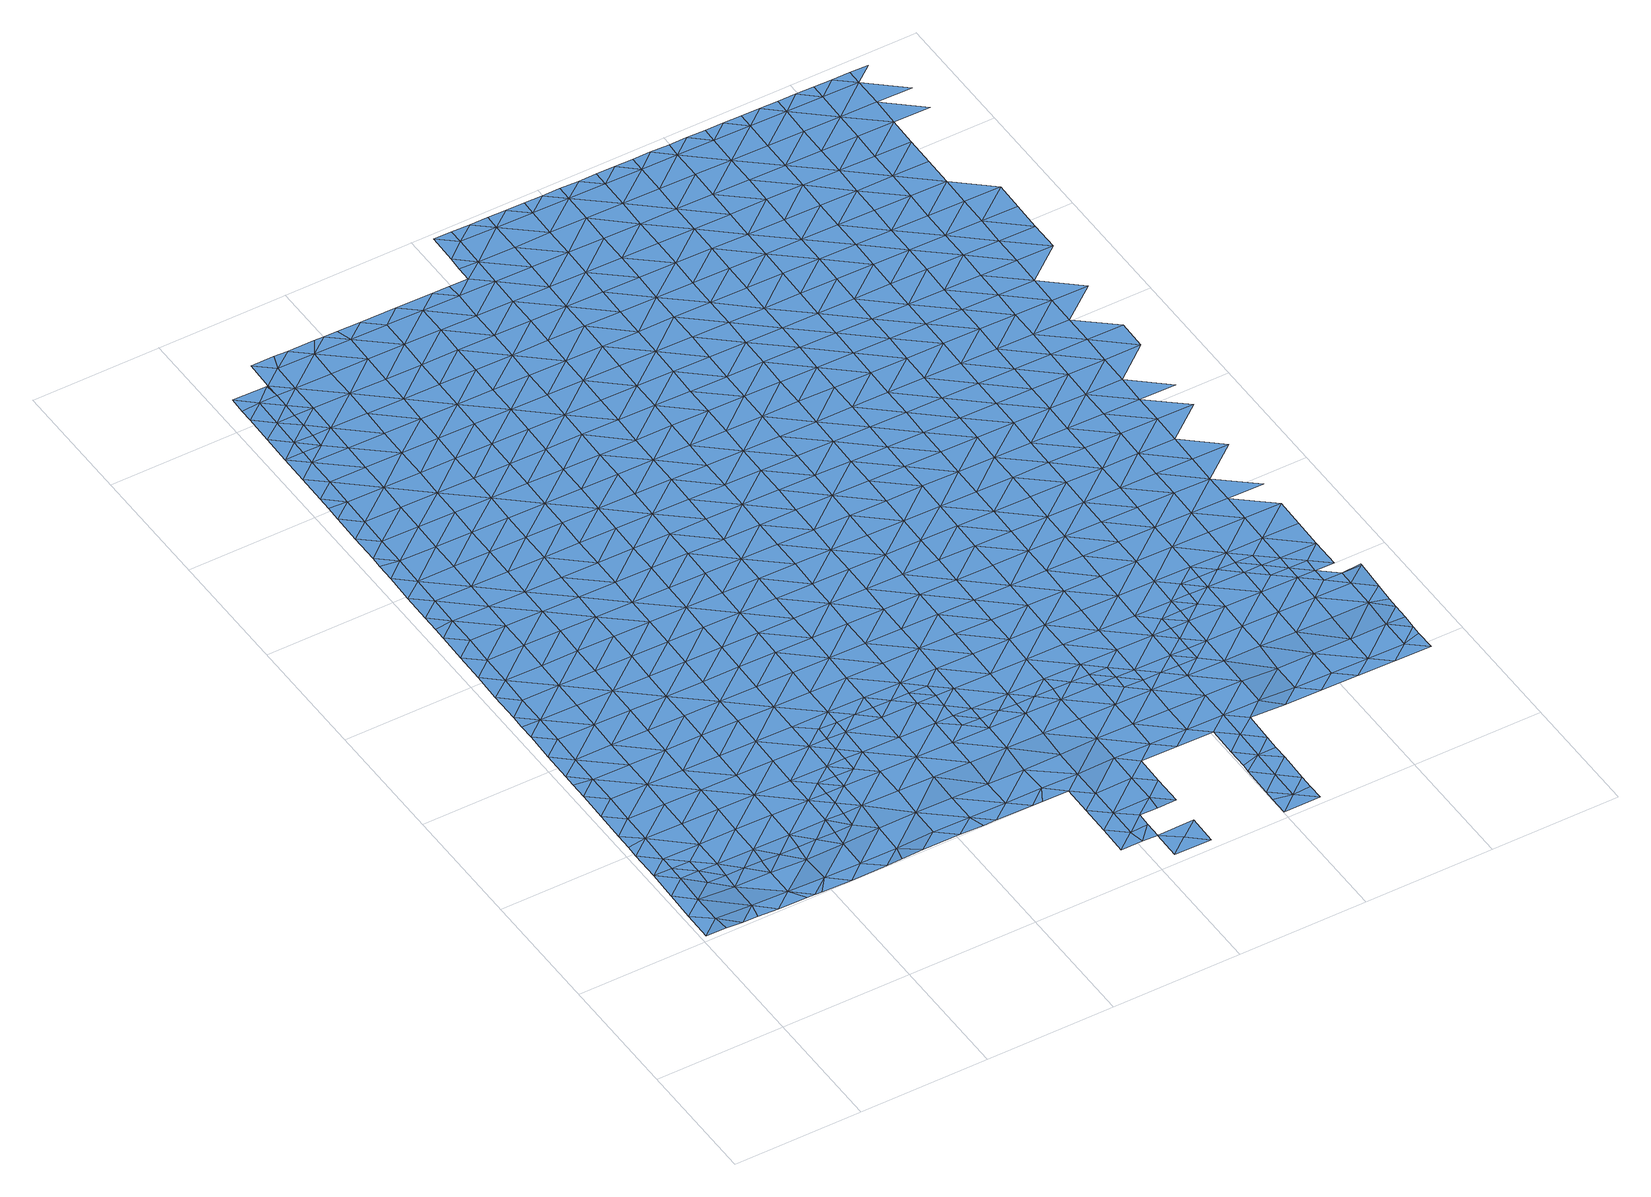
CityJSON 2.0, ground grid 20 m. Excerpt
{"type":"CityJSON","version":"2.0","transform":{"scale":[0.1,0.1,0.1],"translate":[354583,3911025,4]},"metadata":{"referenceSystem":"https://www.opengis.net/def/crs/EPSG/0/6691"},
"CityObjects":{
"waterbody1":{"type":"WaterBody","attributes":{"name":"7","class":"1140","function":"1","WaterBodyRiverFloodingRiskAttribute.description":"4","WaterBodyRiverFloodingRiskAttribute.rankOrg":"2","WaterBodyRiverFloodingRiskAttribute.adminType":"2","WaterBodyRiverFloodingRiskAttribute.scale":"L2"},"geometry":[{"type":"MultiSurface","lod":"1","boundaries":[[[0,1,2]],[[1,3,2]],[[4,5,0]],[[5,4,6]],[[0,2,4]],[[3,7,2]],[[4,8,6]],[[9,6,8]],[[10,11,12]],[[13,4,2]],[[7,13,2]],[[8,14,9]],[[12,15,7]],[[9,14,16]],[[12,11,15]],[[15,13,7]],[[14,17,16]],[[13,18,4]],[[4,19,8]],[[20,17,21]],[[20,16,17]],[[11,22,15]],[[18,19,4]],[[21,23,24]],[[8,25,14]],[[23,21,17]],[[14,25,17]],[[23,26,24]],[[15,27,13]],[[28,24,26]],[[25,8,19]],[[15,22,29]],[[17,30,23]],[[13,31,18]],[[32,33,34]],[[33,28,26]],[[32,28,33]],[[22,35,29]],[[15,29,27]],[[18,36,19]],[[17,25,30]],[[34,37,38]],[[30,39,23]],[[23,40,26]],[[35,41,29]],[[36,25,19]],[[34,33,37]],[[40,33,26]],[[13,27,31]],[[42,43,38]],[[41,44,29]],[[38,37,42]],[[40,23,39]],[[18,31,36]],[[29,45,27]],[[46,37,33]],[[25,47,30]],[[44,45,29]],[[48,43,49]],[[43,42,49]],[[50,25,36]],[[51,33,40]],[[27,52,31]],[[44,41,53]],[[54,48,49]],[[55,48,54]],[[39,30,47]],[[42,37,46]],[[31,52,36]],[[25,50,47]],[[55,56,57]],[[33,51,46]],[[54,56,55]],[[57,56,58]],[[53,59,44]],[[27,45,52]],[[36,60,50]],[[61,42,46]],[[39,47,62]],[[40,39,63]],[[58,64,65]],[[49,42,66]],[[63,67,40]],[[58,56,64]],[[66,68,49]],[[69,47,50]],[[39,62,63]],[[51,67,46]],[[36,52,60]],[[42,61,66]],[[60,70,50]],[[51,40,67]],[[65,71,72]],[[54,49,68]],[[73,74,44]],[[71,65,64]],[[44,59,73]],[[70,69,50]],[[45,74,52]],[[56,54,68]],[[75,64,56]],[[45,44,74]],[[72,76,77]],[[67,78,46]],[[46,79,61]],[[59,80,73]],[[77,76,81]],[[72,71,76]],[[52,82,60]],[[75,56,68]],[[62,47,83]],[[62,84,63]],[[64,85,71]],[[61,86,66]],[[75,85,64]],[[80,87,73]],[[83,47,69]],[[79,46,78]],[[88,81,89]],[[81,76,89]],[[63,84,67]],[[52,74,90]],[[91,92,88]],[[89,91,88]],[[93,94,73]],[[73,94,74]],[[66,95,68]],[[73,87,93]],[[52,90,82]],[[86,61,79]],[[62,83,84]],[[70,60,96]],[[97,98,92]],[[94,99,74]],[[70,100,69]],[[101,90,74]],[[68,95,75]],[[67,102,78]],[[91,97,92]],[[99,101,74]],[[71,85,103]],[[76,71,104]],[[96,60,82]],[[98,97,105]],[[106,85,75]],[[66,86,95]],[[69,107,83]],[[67,84,108]],[[71,103,104]],[[109,110,105]],[[97,109,105]],[[89,76,111]],[[102,112,78]],[[70,96,100]],[[67,108,102]],[[111,76,104]],[[113,90,101]],[[90,114,82]],[[106,75,95]],[[79,78,112]],[[115,116,110]],[[79,117,86]],[[109,115,110]],[[106,118,85]],[[85,119,103]],[[113,114,90]],[[91,89,120]],[[107,69,100]],[[84,83,107]],[[82,114,96]],[[117,95,86]],[[121,113,101]],[[120,89,111]],[[97,122,109]],[[97,91,122]],[[123,116,115]],[[124,125,84]],[[117,79,112]],[[126,100,96]],[[124,84,107]],[[122,91,120]],[[114,127,96]],[[85,118,119]],[[108,84,125]],[[104,103,128]],[[121,129,113]],[[104,130,111]],[[115,131,123]],[[106,95,132]],[[128,103,119]],[[128,130,104]],[[132,95,117]],[[115,109,133]],[[129,134,113]],[[135,114,113]],[[102,108,136]],[[134,135,113]],[[137,131,115]],[[111,138,120]],[[109,122,133]],[[107,100,126]],[[133,137,115]],[[136,139,102]],[[96,127,126]],[[140,141,106]],[[108,125,136]],[[112,139,117]],[[135,142,114]],[[107,143,124]],[[112,102,139]],[[106,132,140]],[[118,106,141]],[[142,144,114]],[[118,145,119]],[[127,114,144]],[[146,132,117]],[[147,125,124]],[[138,111,130]],[[122,120,138]],[[107,126,148]],[[137,149,131]],[[122,150,133]],[[143,107,148]],[[151,131,149]],[[127,152,126]],[[145,153,119]],[[154,136,125]],[[146,117,139]],[[155,151,149]],[[118,141,145]],[[156,130,128]],[[128,119,153]],[[122,138,157]],[[127,144,152]],[[158,155,159]],[[140,132,160]],[[124,143,147]],[[153,156,128]],[[161,139,136]],[[160,132,146]],[[155,149,159]],[[162,158,159]],[[137,133,150]],[[140,163,141]],[[164,149,137]],[[165,166,162]],[[130,156,138]],[[122,157,150]],[[152,144,167]],[[165,168,166]],[[154,125,147]],[[161,146,139]],[[126,152,169]],[[162,159,165]],[[148,126,170]],[[148,171,143]],[[140,160,163]],[[164,137,150]],[[141,172,145]],[[165,173,168]],[[156,174,138]],[[167,175,152]],[[170,126,169]],[[136,154,161]],[[176,168,173]],[[177,160,146]],[[143,178,147]],[[161,179,146]],[[141,163,180]],[[181,149,164]],[[159,182,165]],[[157,138,183]],[[157,184,150]],[[159,149,182]],[[148,170,171]],[[185,156,153]],[[183,138,174]],[[186,152,175]],[[152,187,169]],[[141,180,172]],[[176,173,188]],[[182,149,181]],[[153,145,185]],[[186,187,152]],[[150,189,164]],[[165,190,173]],[[143,171,178]],[[146,179,177]],[[145,172,185]],[[154,147,191]],[[157,183,184]],[[163,160,192]],[[163,193,180]],[[186,175,194]],[[185,195,156]],[[188,173,196]],[[165,182,197]],[[161,154,191]],[[192,160,177]],[[170,198,171]],[[147,178,191]],[[170,169,198]],[[181,164,189]],[[190,165,197]],[[161,199,179]],[[150,184,189]],[[180,200,172]],[[174,156,201]],[[194,202,186]],[[198,169,187]],[[196,173,190]],[[171,203,178]],[[204,161,191]],[[201,156,195]],[[205,177,179]],[[163,192,193]],[[182,181,206]],[[172,200,185]],[[206,181,189]],[[183,174,207]],[[208,187,186]],[[183,209,184]],[[202,208,186]],[[199,161,204]],[[178,210,191]],[[207,174,201]],[[171,198,203]],[[180,193,200]],[[196,190,211]],[[200,212,185]],[[185,213,195]],[[184,214,189]],[[182,206,215]],[[197,182,216]],[[205,179,199]],[[217,208,202]],[[210,178,203]],[[218,204,191]],[[219,211,190]],[[208,220,187]],[[209,214,184]],[[214,206,189]],[[210,221,191]],[[190,197,216]],[[183,207,209]],[[192,177,222]],[[192,223,193]],[[182,215,216]],[[195,224,201]],[[198,187,220]],[[225,219,190]],[[221,218,191]],[[222,177,205]],[[213,224,195]],[[198,226,203]],[[193,223,200]],[[185,212,213]],[[204,227,199]],[[228,229,230]],[[225,190,216]],[[217,231,208]],[[199,227,205]],[[198,220,232]],[[192,222,223]],[[233,234,206]],[[203,235,210]],[[225,236,219]],[[237,229,238]],[[200,239,212]],[[207,201,240]],[[207,241,209]],[[229,228,238]],[[206,214,233]],[[215,206,234]],[[238,242,237]],[[227,204,218]],[[243,220,208]],[[198,232,226]],[[210,235,221]],[[244,242,231]],[[240,201,224]],[[240,241,207]],[[241,214,209]],[[244,237,242]],[[245,213,212]],[[246,225,216]],[[200,223,247]],[[228,248,238]],[[249,243,208]],[[243,232,220]],[[208,231,249]],[[216,215,246]],[[222,205,250]],[[203,226,235]],[[250,205,227]],[[222,251,223]],[[200,247,239]],[[236,225,252]],[[253,233,214]],[[231,242,249]],[[215,234,246]],[[254,252,225]],[[218,221,255]],[[238,256,242]],[[257,227,218]],[[245,212,239]],[[232,258,226]],[[221,235,255]],[[222,250,251]],[[223,259,247]],[[260,234,233]],[[224,213,261]],[[238,248,256]],[[214,241,262]],[[258,235,226]],[[225,246,254]],[[263,256,248]],[[257,218,255]],[[261,213,245]],[[264,250,227]],[[232,243,265]],[[253,214,262]],[[240,266,241]],[[223,251,267]],[[247,268,239]],[[269,246,234]],[[249,242,270]],[[240,224,266]],[[232,265,258]],[[271,255,235]],[[268,245,239]],[[242,256,270]],[[272,227,257]],[[266,224,261]],[[223,267,259]],[[258,273,235]],[[233,253,260]],[[263,274,256]],[[275,254,246]],[[243,249,276]],[[241,277,262]],[[273,271,235]],[[276,249,270]],[[252,254,278]],[[279,257,255]],[[227,272,264]],[[280,277,241]],[[251,281,267]],[[247,259,268]],[[269,234,260]],[[245,282,261]],[[251,250,281]],[[268,282,245]],[[241,266,280]],[[262,283,253]],[[279,272,257]],[[284,243,276]],[[281,250,264]],[[256,285,270]],[[265,243,286]],[[267,287,259]],[[254,275,278]],[[281,287,267]],[[246,269,275]],[[282,288,261]],[[286,243,284]],[[256,274,289]],[[279,255,271]],[[290,264,272]],[[266,261,288]],[[270,291,276]],[[258,265,292]],[[260,253,283]],[[259,293,268]],[[289,274,294]],[[262,277,283]],[[285,256,289]],[[285,291,270]],[[291,284,276]],[[266,295,280]],[[273,258,292]],[[265,286,292]],[[275,296,278]],[[297,271,273]],[[290,272,279]],[[293,259,287]],[[269,260,298]],[[298,260,283]],[[293,299,268]],[[294,300,289]],[[268,301,282]],[[266,288,302]],[[280,303,277]],[[297,279,271]],[[281,264,304]],[[299,301,268]],[[304,264,290]],[[295,266,302]],[[291,305,284]],[[295,303,280]],[[273,292,306]],[[275,269,307]],[[281,308,287]],[[277,303,283]],[[282,309,288]],[[286,284,305]],[[300,310,289]],[[297,273,306]],[[269,298,307]],[[289,310,285]],[[286,311,292]],[[301,309,282]],[[275,312,296]],[[279,313,290]],[[314,302,288]],[[281,304,315]],[[287,316,293]],[[317,298,283]],[[303,318,283]],[[275,307,312]],[[292,319,306]],[[310,320,285]],[[309,314,288]],[[321,304,290]],[[286,305,311]],[[281,315,308]],[[318,317,283]],[[293,316,299]],[[279,297,322]],[[302,314,295]],[[310,300,323]],[[298,324,307]],[[313,279,322]],[[325,305,291]],[[296,312,326]],[[291,285,327]],[[292,311,319]],[[287,308,316]],[[319,328,306]],[[306,329,297]],[[330,301,299]],[[331,303,295]],[[316,332,299]],[[323,333,310]],[[327,325,291]],[[307,334,312]],[[285,320,327]],[[315,304,321]],[[335,322,297]],[[330,309,301]],[[290,313,321]],[[315,336,308]],[[324,298,317]],[[337,295,314]],[[326,312,338]],[[339,318,303]],[[340,341,342]],[[343,320,310]],[[311,305,325]],[[329,306,328]],[[335,313,322]],[[311,344,319]],[[342,345,333]],[[331,295,337]],[[308,346,316]],[[299,332,330]],[[347,314,309]],[[315,321,336]],[[348,317,318]],[[307,324,334]],[[330,349,309]],[[350,327,320]],[[342,341,345]],[[310,333,343]],[[338,312,334]],[[351,321,313]],[[297,329,335]],[[343,350,320]],[[311,325,344]],[[339,303,331]],[[319,352,328]],[[348,324,317]],[[353,337,314]],[[333,345,343]],[[308,336,346]],[[346,354,316]],[[338,355,356]],[[341,357,345]],[[316,358,332]],[[359,352,319]],[[356,355,360]],[[355,338,334]],[[351,313,335]],[[347,309,349]],[[353,331,337]],[[319,344,359]],[[348,318,339]],[[328,361,329]],[[362,334,324]],[[357,363,345]],[[364,343,345]],[[358,365,332]],[[327,350,366]],[[325,327,367]],[[368,360,369]],[[316,354,358]],[[360,355,369]],[[321,351,370]],[[314,347,353]],[[336,321,371]],[[336,372,346]],[[362,324,348]],[[330,332,365]],[[344,325,367]],[[361,373,329]],[[327,366,367]],[[371,321,370]],[[374,368,369]],[[328,352,361]],[[349,330,365]],[[339,331,375]],[[344,376,359]],[[346,372,354]],[[377,348,339]],[[335,329,373]],[[355,334,378]],[[363,357,379]],[[375,331,353]],[[364,345,363]],[[350,343,364]],[[378,334,362]],[[380,376,344]],[[381,366,350]],[[355,382,369]],[[383,374,369]],[[380,344,367]],[[359,376,352]],[[347,349,384]],[[351,385,370]],[[336,371,372]],[[354,386,358]],[[384,349,365]],[[351,335,385]],[[347,387,353]],[[379,388,363]],[[339,375,377]],[[382,383,369]],[[355,378,389]],[[352,390,361]],[[350,364,391]],[[335,373,385]],[[388,392,363]],[[386,354,372]],[[376,390,352]],[[393,394,348]],[[382,355,389]],[[392,395,363]],[[386,396,358]],[[358,397,365]],[[398,378,362]],[[381,350,391]],[[347,384,387]],[[367,366,381]],[[348,377,393]],[[364,363,395]],[[362,348,394]],[[399,373,361]],[[371,370,400]],[[395,401,364]],[[371,402,372]],[[403,384,365]],[[370,385,400]],[[401,404,364]],[[364,404,391]],[[353,387,405]],[[380,367,406]],[[375,353,407]],[[408,383,382]],[[409,376,380]],[[397,403,365]],[[367,381,406]],[[372,410,386]],[[411,393,377]],[[361,390,399]],[[358,396,397]],[[399,412,373]],[[389,378,398]],[[373,413,385]],[[371,400,402]],[[353,405,407]],[[402,410,372]],[[362,394,398]],[[389,414,382]],[[415,409,380]],[[404,416,391]],[[377,375,411]],[[398,414,389]],[[415,380,406]],[[417,390,376]],[[382,418,408]],[[391,419,381]],[[385,413,400]],[[387,420,405]],[[375,407,411]],[[386,421,396]],[[393,422,394]],[[387,384,420]],[[409,417,376]],[[413,373,412]],[[390,417,399]],[[420,384,403]],[[423,386,410]],[[382,424,418]],[[405,425,407]],[[404,426,416]],[[424,382,414]],[[393,411,422]],[[391,416,419]],[[402,400,427]],[[406,428,415]],[[429,403,397]],[[406,381,428]],[[402,430,410]],[[431,411,407]],[[386,423,421]],[[399,432,412]],[[400,413,427]],[[397,396,429]],[[426,433,416]],[[405,420,425]],[[394,422,434]],[[435,432,399]],[[398,394,436]],[[381,419,428]],[[437,418,424]],[[429,396,421]],[[433,438,416]],[[410,439,423]],[[399,417,435]],[[412,440,413]],[[402,427,430]],[[431,407,425]],[[430,439,410]],[[438,441,416]],[[416,441,419]],[[394,434,436]],[[429,442,403]],[[409,415,443]],[[414,398,444]],[[414,445,424]],[[443,415,428]],[[424,446,437]],[[420,403,442]],[[447,427,413]],[[443,448,409]],[[449,450,411]],[[444,398,436]],[[420,451,425]],[[411,431,449]],[[448,452,409]],[[441,453,419]],[[422,411,450]],[[440,412,432]],[[454,429,421]],[[417,409,452]],[[434,422,450]],[[417,455,435]],[[424,445,446]],[[425,456,431]],[[423,439,457]],[[421,423,454]],[[420,442,451]],[[453,458,419]],[[414,444,445]],[[451,456,425]],[[452,455,417]],[[455,432,435]],[[447,413,440]],[[430,427,447]],[[454,423,457]],[[428,419,458]],[[428,459,443]],[[430,460,439]],[[429,461,442]],[[441,462,453]],[[431,463,449]],[[434,450,464]],[[436,434,465]],[[466,440,432]],[[467,446,445]],[[443,459,448]],[[468,463,431]],[[439,469,457]],[[455,466,432]],[[444,436,465]],[[430,447,460]],[[468,431,456]],[[460,469,439]],[[429,454,461]],[[434,464,465]],[[462,470,453]],[[444,471,445]],[[472,452,448]],[[449,473,450]],[[428,458,459]],[[451,442,474]],[[475,447,440]],[[474,442,461]],[[451,476,456]],[[467,445,477]],[[470,478,453]],[[450,479,464]],[[444,465,471]],[[480,475,440]],[[453,478,458]],[[481,455,452]],[[480,440,466]],[[448,459,472]],[[473,449,463]],[[476,451,474]],[[457,469,482]],[[454,457,483]],[[464,479,465]],[[484,445,471]],[[456,485,468]],[[477,445,484]],[[481,466,455]],[[460,447,475]],[[486,478,470]],[[461,454,483]],[[458,487,459]],[[460,488,469]],[[452,472,489]],[[457,482,483]],[[479,450,473]],[[465,490,471]],[[456,476,491]],[[492,480,466]],[[493,477,484]],[[452,489,481]],[[474,461,494]],[[458,478,495]],[[459,496,472]],[[469,497,482]],[[498,473,463]],[[474,499,476]],[[460,475,488]],[[456,491,485]],[[488,497,469]],[[461,483,494]],[[486,500,478]],[[487,496,459]],[[463,468,498]],[[465,479,490]],[[490,501,471]],[[471,502,484]],[[503,493,484]],[[458,495,487]],[[472,496,489]],[[492,466,481]],[[504,475,480]],[[498,468,485]],[[499,474,494]],[[501,502,471]],[[482,505,483]],[[473,506,479]],[[507,508,509]],[[499,510,476]],[[476,511,491]],[[512,500,509]],[[510,511,476]],[[478,513,495]],[[483,505,494]],[[480,492,514]],[[482,497,515]],[[479,516,490]],[[517,513,478]],[[491,518,485]],[[509,508,512]],[[478,500,517]],[[473,498,506]],[[519,520,489]],[[503,484,502]],[[488,475,504]],[[495,513,487]],[[480,514,504]],[[511,518,491]],[[488,521,497]],[[489,496,519]],[[482,515,505]],[[481,489,520]],[[481,522,492]],[[500,512,517]],[[508,523,512]],[[479,506,516]],[[524,503,502]],[[499,494,525]],[[492,522,514]],[[498,485,518]],[[497,526,515]],[[488,504,521]],[[498,527,506]],[[528,529,530]],[[494,505,525]],[[523,531,512]],[[522,481,520]],[[490,516,532]],[[501,490,533]],[[496,534,519]],[[502,535,524]],[[530,536,523]],[[510,499,537]],[[538,504,514]],[[487,513,539]],[[496,487,534]],[[540,505,515]],[[537,499,525]],[[533,490,532]],[[497,521,526]],[[517,512,531]],[[510,541,511]],[[534,487,539]],[[498,518,527]],[[536,531,523]],[[502,501,542]],[[543,540,515]],[[519,544,520]],[[545,514,522]],[[531,546,517]],[[517,547,513]],[[541,518,511]],[[543,515,526]],[[505,540,525]],[[502,542,535]],[[510,537,548]],[[546,547,517]],[[501,533,542]],[[506,527,549]],[[516,506,550]],[[544,519,534]],[[551,522,520]],[[514,545,538]],[[521,552,526]],[[553,527,518]],[[532,516,550]],[[510,548,541]],[[521,504,552]],[[506,549,550]],[[539,513,547]],[[541,553,518]],[[554,551,520]],[[552,504,538]],[[555,535,542]],[[537,525,556]],[[526,557,543]],[[520,544,554]],[[552,557,526]],[[525,540,556]],[[558,532,550]],[[534,539,559]],[[553,560,527]],[[527,561,549]],[[545,522,551]],[[533,532,562]],[[545,563,538]],[[560,561,527]],[[564,540,543]],[[565,537,556]],[[562,532,558]],[[542,533,562]],[[555,542,566]],[[548,537,567]],[[568,554,544]],[[549,569,550]],[[567,537,565]],[[570,543,557]],[[544,534,568]],[[561,569,549]],[[540,564,556]],[[569,558,550]],[[545,551,563]],[[538,571,552]],[[541,572,553]],[[573,542,562]],[[541,548,572]],[[566,542,573]],[[574,551,554]],[[575,560,553]],[[543,570,564]],[[538,563,576]],[[548,567,572]],[[558,577,562]],[[574,563,551]],[[578,566,573]],[[557,552,571]],[[565,556,579]],[[538,576,571]],[[579,556,564]],[[571,580,557]],[[581,561,560]],[[553,572,575]],[[558,569,577]],[[577,582,562]],[[562,583,573]],[[570,557,580]],[[573,584,578]],[[581,569,561]],[[585,565,579]],[[567,565,586]],[[560,575,587]],[[576,563,588]],[[586,565,585]],[[572,567,586]],[[583,562,582]],[[573,583,584]],[[576,589,571]],[[570,580,590]],[[560,587,581]],[[564,570,591]],[[569,592,577]],[[591,570,590]],[[579,564,591]],[[575,572,593]],[[571,589,580]],[[579,594,585]],[[572,586,593]],[[593,595,575]],[[575,596,587]],[[569,581,592]],[[597,584,583]],[[595,596,575]],[[580,598,590]],[[594,579,591]],[[589,598,580]],[[587,596,581]],[[577,592,599]],[[582,577,600]],[[586,585,601]],[[601,585,594]],[[600,577,599]],[[581,602,592]],[[597,583,603]],[[583,582,604]],[[593,586,605]],[[591,606,594]],[[605,586,601]],[[602,581,596]],[[591,590,606]],[[582,600,604]],[[603,583,604]],[[602,607,592]],[[592,608,599]],[[609,601,594]],[[610,596,595]],[[593,605,611]],[[595,593,612]],[[599,613,600]],[[614,603,604]],[[612,593,611]],[[610,602,596]],[[592,607,608]],[[605,601,609]],[[610,595,612]],[[613,599,608]],[[604,600,613]],[[605,615,611]],[[614,604,616]],[[609,615,605]],[[602,617,607]],[[618,604,613]],[[615,619,611]],[[611,620,612]],[[602,610,621]],[[616,604,618]],[[619,620,611]],[[602,621,617]],[[608,607,622]],[[623,616,618]],[[610,612,620]],[[613,608,622]],[[607,617,622]],[[622,624,613]],[[613,625,618]],[[626,623,618]],[[618,625,626]],[[613,624,625]],[[627,624,622]],[[628,626,625]],[[629,625,624]],[[630,628,625]]]}]},
"waterbody2":{"type":"WaterBody","attributes":{"name":"7","class":"1140","function":"1","WaterBodyRiverFloodingRiskAttribute.description":"4","WaterBodyRiverFloodingRiskAttribute.rankOrg":"1","WaterBodyRiverFloodingRiskAttribute.adminType":"2","WaterBodyRiverFloodingRiskAttribute.scale":"L2"},"geometry":[{"type":"MultiSurface","lod":"1","boundaries":[[[631,632,633]],[[632,162,166]],[[634,166,168]],[[166,634,632]],[[634,635,632]],[[633,632,635]],[[158,636,155]],[[636,158,162]],[[632,636,162]],[[631,636,632]],[[123,131,637]],[[131,151,637]],[[637,151,155]],[[155,636,637]],[[638,636,631]],[[637,636,638]],[[116,637,638]],[[123,637,116]]]}]},
"waterbody3":{"type":"WaterBody","attributes":{"name":"7","class":"1140","function":"1","WaterBodyRiverFloodingRiskAttribute.description":"4","WaterBodyRiverFloodingRiskAttribute.rankOrg":"1","WaterBodyRiverFloodingRiskAttribute.adminType":"2","WaterBodyRiverFloodingRiskAttribute.scale":"L2"},"geometry":[{"type":"MultiSurface","lod":"1","boundaries":[[[639,640,641]],[[642,643,644]],[[644,643,645]],[[645,643,646]],[[645,646,647]],[[645,647,648]],[[648,647,649]],[[649,647,650]],[[651,652,653]],[[654,653,655]],[[656,655,657]],[[658,659,660]],[[661,659,528]],[[650,662,649]],[[649,662,663]],[[663,662,664]],[[664,662,665]],[[666,664,665]],[[667,664,666]],[[667,666,668]],[[668,666,669]],[[670,668,669]],[[671,670,672]],[[671,672,673]],[[674,675,676]],[[677,676,675]],[[677,678,676]],[[679,676,680]],[[680,676,678]],[[681,682,683]],[[682,684,654]],[[654,684,653]],[[651,653,684]],[[685,686,687]],[[686,685,688]],[[689,688,685]],[[688,689,690]],[[691,690,689]],[[692,693,694]],[[694,693,695]],[[696,694,695]],[[694,696,697]],[[698,694,697]],[[699,653,652]],[[699,655,653]],[[700,655,699]],[[700,657,655]],[[701,702,703]],[[644,701,704]],[[704,701,703]],[[704,703,129]],[[704,129,705]],[[642,704,705]],[[642,705,94]],[[93,642,94]],[[80,59,706]],[[707,706,59]],[[707,685,706]],[[685,708,706]],[[706,708,709]],[[710,529,658]],[[658,529,659]],[[529,528,659]],[[711,528,530]],[[661,528,711]],[[712,661,711]],[[713,661,712]],[[714,661,713]],[[714,656,661]],[[714,715,656]],[[715,655,656]],[[715,654,655]],[[716,654,715]],[[716,683,654]],[[717,683,716]],[[717,681,683]],[[718,681,717]],[[719,720,679]],[[721,720,719]],[[721,722,720]],[[721,723,722]],[[723,721,724]],[[725,724,721]],[[725,726,724]],[[727,728,726]],[[727,667,728]],[[667,727,729]],[[727,730,729]],[[727,731,730]],[[732,731,727]],[[732,640,731]],[[733,640,732]],[[641,640,733]],[[706,709,87]],[[640,639,734]],[[639,388,734]],[[639,735,388]],[[736,735,639]],[[737,735,736]],[[735,737,738]],[[737,433,738]],[[737,739,433]],[[740,739,737]],[[739,740,741]],[[740,507,741]],[[740,711,507]],[[508,507,711]],[[507,509,741]],[[509,486,741]],[[486,509,500]],[[486,470,741]],[[438,739,441]],[[462,441,739]],[[739,470,462]],[[426,404,738]],[[401,738,404]],[[401,395,738]],[[530,523,508]],[[530,508,711]],[[712,711,740]],[[713,712,742]],[[715,714,713]],[[656,657,743]],[[656,743,660]],[[660,659,656]],[[661,656,659]],[[713,716,715]],[[682,654,683]],[[717,716,641]],[[717,733,718]],[[720,676,679]],[[719,744,721]],[[87,709,642]],[[642,709,643]],[[720,722,674]],[[725,721,745]],[[725,732,726]],[[726,732,727]],[[667,668,728]],[[667,729,664]],[[746,729,730]],[[746,730,731]],[[734,731,640]],[[725,747,732]],[[745,747,725]],[[744,745,721]],[[733,747,718]],[[747,733,732]],[[733,717,641]],[[716,713,742]],[[716,742,641]],[[742,639,641]],[[388,379,734]],[[392,388,735]],[[736,639,742]],[[742,712,736]],[[712,740,736]],[[736,740,737]],[[735,738,395]],[[738,433,426]],[[438,433,739]],[[741,470,739]],[[395,392,735]],[[697,696,748]],[[749,696,695]],[[698,692,694]],[[696,749,691]],[[696,691,689]],[[689,685,707]],[[685,687,708]],[[674,676,720]],[[673,672,750]],[[669,672,670]],[[665,662,650]],[[663,664,751]],[[663,752,649]],[[753,650,647]],[[648,649,754]],[[645,648,701]],[[753,647,646]],[[755,646,643]],[[644,645,701]],[[642,644,704]],[[709,756,643]],[[93,87,642]],[[80,706,87]],[[757,758,756]],[[758,759,756]],[[760,759,761]],[[756,759,760]],[[756,760,643]],[[755,643,760]],[[761,755,760]],[[755,753,646]],[[755,762,753]],[[763,764,765]],[[764,766,765]],[[767,768,769]],[[766,750,765]],[[672,669,765]],[[750,672,765]],[[767,750,766]],[[767,766,768]],[[768,766,770]],[[764,770,766]],[[762,771,753]],[[755,772,762]],[[772,755,761]],[[687,757,708]],[[756,708,757]],[[756,709,708]],[[53,707,59]],[[99,94,705]],[[129,121,705]],[[134,129,703]],[[703,702,773]],[[774,702,775]],[[776,230,754]],[[229,237,775]],[[776,754,649]],[[649,752,776]],[[263,752,274]],[[705,101,99]],[[121,101,705]],[[167,142,773]],[[194,175,777]],[[777,202,194]],[[244,217,774]],[[774,775,237]],[[237,244,774]],[[244,231,217]],[[217,202,774]],[[774,202,777]],[[702,774,777]],[[702,777,773]],[[175,773,777]],[[175,167,773]],[[144,142,167]],[[142,135,773]],[[703,773,135]],[[703,135,134]],[[778,41,35]],[[697,748,10]],[[697,10,779]],[[779,10,12]],[[12,7,3]],[[12,3,779]],[[11,10,748]],[[11,748,22]],[[53,41,707]],[[41,778,707]],[[778,689,707]],[[689,748,696]],[[748,689,778]],[[748,778,22]],[[35,22,778]],[[780,300,294]],[[781,780,782]],[[782,340,781]],[[379,357,734]],[[746,731,734]],[[357,746,734]],[[746,357,341]],[[230,775,754]],[[781,340,342]],[[342,323,781]],[[300,780,781]],[[323,300,781]],[[342,333,323]],[[341,340,746]],[[782,746,340]],[[782,729,746]],[[782,664,729]],[[751,664,782]],[[751,782,780]],[[663,751,780]],[[752,663,780]],[[274,752,780]],[[294,274,780]],[[263,248,752]],[[752,248,776]],[[228,776,248]],[[228,230,776]],[[230,229,775]],[[648,754,701]],[[775,701,754]],[[701,775,702]],[[783,698,697]],[[1,783,779]],[[779,783,697]],[[669,666,784]],[[784,666,665]],[[785,650,753]],[[665,650,785]],[[786,665,785]],[[784,665,786]],[[763,765,784]],[[784,765,669]],[[786,763,784]],[[785,787,786]],[[787,785,771]],[[753,771,785]],[[3,1,779]]]}]},
"waterbody4":{"type":"WaterBody","attributes":{"name":"7","class":"1140","function":"1","WaterBodyRiverFloodingRiskAttribute.description":"4","WaterBodyRiverFloodingRiskAttribute.rankOrg":"1","WaterBodyRiverFloodingRiskAttribute.adminType":"2","WaterBodyRiverFloodingRiskAttribute.scale":"L2"},"geometry":[{"type":"MultiSurface","lod":"1","boundaries":[[[769,788,789]],[[790,789,788]],[[790,788,791]],[[791,788,769]]]}]}
},
"vertices":[
[7,388,13],[7,342,13],[35,364,13],[35,341,13],[36,411,13],[8,408,13],[8,434,13],[63,341,13],[37,457,13],[9,480,13],[63,295,10],[91,294,10],[63,318,13],[92,363,13],[38,503,13],[92,317,13],[10,527,13],[38,549,13],[93,410,13],[94,456,13],[10,554,13],[10,573,13],[120,294,10],[39,595,13],[11,619,13],[95,502,13],[40,642,13],[149,363,13],[12,665,13],[148,316,13],[95,548,13],[150,409,13],[12,689,13],[41,688,13],[13,711,13],[148,293,10],[151,455,13],[41,734,13],[13,758,13],[96,595,13],[97,641,13],[176,293,9],[42,780,13],[14,804,13],[205,315,13],[206,362,13],[98,733,13],[152,547,13],[15,850,13],[43,827,13],[151,501,13],[98,687,13],[207,408,13],[205,292,9],[44,873,13],[16,896,13],[44,919,13],[16,916,13],[16,943,13],[233,292,9],[207,454,13],[99,779,13],[153,594,13],[154,640,13],[45,965,13],[17,989,13],[100,826,13],[154,686,13],[100,872,13],[209,547,13],[208,500,13],[46,1011,13],[18,1035,13],[262,315,13],[263,361,13],[101,918,13],[47,1058,13],[18,1063,13],[155,732,13],[156,779,13],[262,291,9],[19,1081,13],[264,453,13],[210,593,13],[210,639,13],[102,964,13],[157,825,13],[290,291,9],[19,1127,13],[47,1104,13],[263,407,13],[48,1150,13],[20,1174,13],[290,314,13],[291,337,13],[157,871,13],[265,499,13],[49,1196,13],[21,1198,13],[291,360,13],[266,546,13],[291,383,13],[212,731,13],[103,1011,13],[103,1057,13],[21,1220,13],[158,917,13],[266,592,13],[211,685,13],[50,1243,13],[22,1266,13],[104,1103,13],[213,778,13],[320,406,13],[321,452,13],[50,1289,13],[22,1312,13],[213,824,13],[159,963,13],[160,1010,13],[105,1149,13],[320,383,13],[106,1195,13],[51,1312,13],[267,638,13],[268,684,13],[322,545,13],[322,498,13],[160,1056,13],[348,382,13],[161,1102,13],[79,1311,13],[214,870,13],[106,1242,13],[349,406,13],[349,429,13],[269,730,13],[107,1288,13],[162,1148,13],[269,777,13],[215,916,13],[216,962,13],[349,452,13],[324,637,13],[350,475,13],[216,1009,13],[270,823,13],[325,683,13],[323,591,13],[108,1334,13],[163,1241,13],[80,1334,13],[379,498,13],[217,1055,13],[325,730,13],[80,1358,13],[218,1101,13],[163,1194,13],[80,1381,13],[109,1380,13],[271,869,13],[326,776,13],[81,1404,13],[272,915,13],[164,1287,13],[109,1426,13],[81,1427,13],[378,474,13],[81,1450,13],[379,544,13],[380,590,13],[381,636,13],[273,1008,13],[110,1473,13],[219,1147,13],[407,474,13],[82,1496,13],[328,868,13],[382,682,13],[327,822,13],[272,962,13],[165,1333,13],[166,1379,13],[219,1194,13],[220,1240,13],[274,1054,13],[435,497,13],[436,543,13],[118,1496,13],[221,1286,13],[167,1472,13],[382,729,13],[328,914,13],[329,961,13],[435,474,13],[275,1100,13],[139,1495,13],[166,1426,13],[437,589,13],[384,821,13],[330,1007,13],[275,1146,13],[463,473,13],[438,635,13],[383,775,13],[385,867,13],[222,1332,13],[276,1193,13],[492,496,13],[277,1239,13],[438,681,13],[181,1495,13],[331,1053,13],[331,1099,13],[278,1285,13],[222,1378,13],[223,1425,13],[492,473,13],[440,774,13],[196,1494,13],[493,542,13],[439,728,13],[385,913,13],[386,960,13],[332,1145,13],[224,1471,13],[494,634,13],[441,820,13],[547,379,13],[519,403,13],[519,380,13],[520,472,13],[494,588,13],[278,1331,13],[279,1377,13],[495,681,13],[217,1494,13],[519,426,13],[547,402,13],[388,1052,13],[333,1192,13],[334,1238,13],[548,449,13],[550,541,13],[520,449,13],[388,1098,13],[280,1424,13],[387,1006,13],[576,379,13],[549,495,13],[441,866,13],[442,913,13],[253,1493,13],[335,1330,13],[281,1470,13],[496,727,13],[604,401,13],[497,773,13],[551,633,13],[444,1005,13],[336,1377,13],[389,1145,13],[334,1284,13],[604,378,13],[498,865,13],[550,587,13],[390,1191,13],[443,959,13],[444,1051,13],[337,1423,13],[605,448,13],[553,726,13],[497,819,13],[552,680,13],[632,378,13],[337,1469,13],[606,494,13],[391,1283,13],[309,1493,13],[553,772,13],[391,1237,13],[499,912,13],[445,1097,13],[392,1329,13],[607,540,13],[662,447,13],[607,586,13],[500,958,13],[446,1144,13],[661,401,13],[554,818,13],[663,493,13],[608,633,13],[500,1004,13],[661,377,13],[447,1236,13],[366,1492,13],[610,725,13],[393,1376,13],[501,1050,13],[689,377,13],[502,1097,13],[447,1190,13],[448,1282,13],[555,865,13],[663,539,13],[609,679,13],[393,1422,13],[556,957,13],[503,1143,13],[718,400,13],[664,585,13],[394,1468,13],[611,817,13],[503,1189,13],[556,911,13],[557,1003,13],[450,1375,13],[449,1329,13],[665,632,13],[719,446,13],[612,864,13],[610,771,13],[718,377,13],[450,1421,13],[720,538,13],[393,1491,13],[719,492,13],[666,678,13],[666,724,13],[559,1096,13],[505,1281,13],[558,1049,13],[746,376,13],[451,1467,13],[667,770,13],[613,910,13],[504,1235,13],[423,1491,13],[506,1328,13],[745,330,13],[774,329,13],[746,353,13],[775,399,13],[721,584,13],[774,352,13],[613,956,13],[560,1188,13],[506,1374,13],[559,1142,13],[775,445,13],[668,816,13],[722,677,13],[561,1234,13],[614,1002,13],[452,1513,13],[423,1514,13],[802,329,13],[615,1048,13],[722,631,13],[424,1537,13],[723,723,13],[507,1420,13],[831,352,13],[832,398,13],[615,1095,13],[776,491,13],[777,537,13],[425,1583,13],[453,1560,13],[669,863,13],[669,909,13],[670,955,13],[724,769,13],[453,1583,13],[562,1280,13],[778,630,13],[562,1327,13],[508,1466,13],[830,328,13],[778,584,13],[833,490,13],[509,1559,13],[481,1582,13],[616,1141,13],[725,816,13],[671,1001,13],[617,1187,13],[859,328,13],[509,1512,13],[779,676,13],[832,444,13],[859,351,13],[563,1373,13],[564,1419,13],[860,374,13],[672,1048,13],[672,1094,13],[565,1465,13],[780,722,13],[725,862,13],[860,397,13],[726,908,13],[673,1140,13],[860,420,13],[618,1233,13],[834,536,13],[618,1280,13],[510,1582,13],[835,629,13],[727,954,13],[619,1326,13],[781,768,13],[781,815,13],[565,1512,13],[835,583,13],[889,443,13],[836,675,13],[538,1581,13],[890,489,13],[674,1186,13],[728,1047,13],[620,1372,13],[728,1000,13],[566,1558,13],[675,1232,13],[889,420,13],[782,861,13],[891,536,13],[729,1093,13],[783,907,13],[675,1279,13],[838,767,13],[917,420,13],[621,1418,13],[837,721,13],[621,1464,13],[567,1581,13],[917,443,13],[784,953,13],[838,814,13],[918,466,13],[730,1139,13],[891,582,13],[622,1511,13],[623,1557,13],[595,1580,13],[839,860,13],[892,628,13],[676,1325,13],[677,1371,13],[731,1185,13],[893,674,13],[947,488,13],[785,1046,13],[894,720,13],[731,1231,13],[784,1000,13],[947,535,13],[948,581,13],[840,906,13],[786,1092,13],[946,465,13],[733,1324,13],[678,1417,13],[678,1463,13],[894,767,13],[623,1580,13],[732,1278,13],[840,952,13],[975,465,13],[679,1510,13],[949,627,13],[734,1370,13],[787,1138,13],[896,859,13],[787,1184,13],[652,1579,13],[1003,487,13],[734,1416,13],[895,813,13],[950,719,13],[841,999,13],[842,1045,13],[680,1556,13],[789,1277,13],[1003,464,13],[1005,580,13],[897,905,13],[950,673,13],[735,1463,13],[788,1231,13],[951,766,13],[680,1579,13],[843,1091,13],[1004,534,13],[1006,626,13],[897,951,13],[790,1323,13],[843,1137,13],[1031,464,13],[736,1509,13],[737,1555,13],[709,1579,13],[953,858,13],[899,1044,13],[790,1369,13],[1031,418,13],[1059,417,13],[1031,441,13],[844,1183,13],[845,1230,13],[1060,440,13],[1061,533,13],[952,812,13],[898,998,13],[791,1415,13],[1060,487,13],[846,1276,13],[1006,672,13],[1007,719,13],[953,904,13],[1008,765,13],[1088,417,13],[737,1578,13],[900,1090,13],[954,951,13],[846,1322,13],[1087,371,13],[1115,370,13],[1087,394,13],[1116,439,13],[792,1462,13],[793,1508,13],[1062,625,13],[765,1578,13],[1116,393,13],[900,1136,13],[1009,857,13],[1062,579,13],[956,1043,13],[902,1229,13],[793,1554,13],[955,997,13],[1063,671,13],[1009,811,13],[1117,486,13],[1118,532,13],[901,1183,13],[847,1368,13],[848,1415,13],[1065,764,13],[1010,903,13],[903,1275,13],[1064,718,13],[794,1577,13],[956,1089,13],[1011,950,13],[849,1461,13],[1119,578,13],[903,1321,13],[904,1367,13],[849,1507,13],[1065,810,13],[1012,1042,13],[957,1135,13],[822,1577,13],[958,1182,13],[1120,670,13],[905,1414,13],[1012,996,13],[1067,902,13],[959,1228,13],[850,1553,13],[1122,763,13],[959,1274,13],[1066,856,13],[906,1460,13],[851,1576,13],[1013,1088,13],[1068,949,13],[961,1366,13],[906,1506,13],[907,1552,13],[879,1576,13],[1014,1134,13],[1015,1181,13],[960,1320,13],[1122,809,13],[1124,902,13],[1068,995,13],[1069,1041,13],[962,1413,13],[1015,1227,13],[1070,1087,13],[1016,1273,13],[1017,1319,13],[907,1575,13],[1125,948,13],[962,1459,13],[963,1505,13],[1071,1134,13],[1018,1366,13],[936,1575,13],[964,1551,13],[1071,1180,13],[1126,1040,13],[1018,1412,13],[1019,1458,13],[1128,1133,13],[1074,1318,13],[1072,1226,13],[1073,1272,13],[1020,1504,13],[964,1574,13],[1128,1179,13],[993,1574,13],[1075,1411,13],[1021,1550,13],[1129,1225,13],[1130,1271,13],[1074,1365,13],[1076,1457,13],[1021,1574,13],[1077,1503,13],[1077,1549,13],[1049,1573,13],[1133,1456,13],[1078,1573,13],[1133,1502,13],[1106,1572,13],
[24,1405,13],[53,1427,13],[24,1425,13],[79,1450,13],[25,1451,13],[52,1381,13],[51,1335,13],[23,1359,13],
[887,304,13],[886,258,13],[943,257,9],[319,314,13],[375,266,11],[376,313,13],[432,312,13],[432,266,10],[488,265,10],[489,311,13],[546,310,13],[545,264,9],[1141,185,10],[1141,216,10],[1113,208,10],[1056,209,10],[1113,255,10],[1114,301,13],[1142,277,11],[1144,367,16],[1115,347,13],[1143,323,13],[1058,348,13],[602,263,10],[603,309,13],[659,262,13],[601,217,11],[658,216,14],[715,215,13],[686,192,13],[657,169,14],[685,146,14],[685,100,14],[657,123,14],[656,100,13],[798,52,12],[797,34,12],[826,28,12],[797,5,12],[854,5,12],[854,51,12],[854,30,12],[970,188,10],[1027,187,10],[999,210,10],[1084,186,10],[204,223,7],[186,200,7],[232,199,7],[175,200,8],[147,224,8],[163,201,8],[118,201,8],[4,203,12],[36,203,11],[33,226,12],[61,202,10],[90,225,9],[34,272,11],[5,249,11],[1141,231,10],[1142,253,11],[433,358,13],[434,404,13],[377,405,13],[376,359,13],[320,360,13],[261,268,6],[204,269,5],[260,222,7],[318,267,9],[1144,370,16],[1059,394,13],[1001,349,13],[1000,303,13],[1057,302,13],[1057,255,10],[1000,256,10],[942,211,10],[913,188,11],[855,97,13],[826,74,13],[827,120,13],[798,98,13],[799,112,13],[799,144,13],[828,167,13],[800,190,13],[772,214,13],[743,191,13],[716,261,13],[772,260,13],[829,259,13],[829,213,13],[885,212,13],[830,305,13],[888,351,13],[944,350,13],[945,396,13],[888,397,13],[946,442,13],[1002,395,13],[1003,441,13],[944,304,13],[1142,294,12],[855,120,13],[856,143,13],[773,306,13],[857,189,13],[91,271,7],[85,202,9],[628,101,13],[660,308,13],[604,355,13],[488,218,11],[490,357,13],[431,219,11],[317,221,8],[288,199,8],[311,198,9],[345,198,10],[374,220,11],[402,197,11],[459,196,11],[572,148,12],[571,102,12],[600,124,12],[599,78,13],[627,79,13],[604,55,13],[627,54,13],[570,55,13],[516,195,11],[439,196,11],[378,451,13],[491,450,13],[491,403,13],[547,356,13],[435,450,13],[148,270,7],[35,318,13],[660,354,13],[717,353,13],[716,307,13],[6,296,12],[601,170,12],[545,218,11],[573,194,11],[532,195,11],
[655,31,14],[684,53,14],[683,7,14],[626,8,14]
]}
